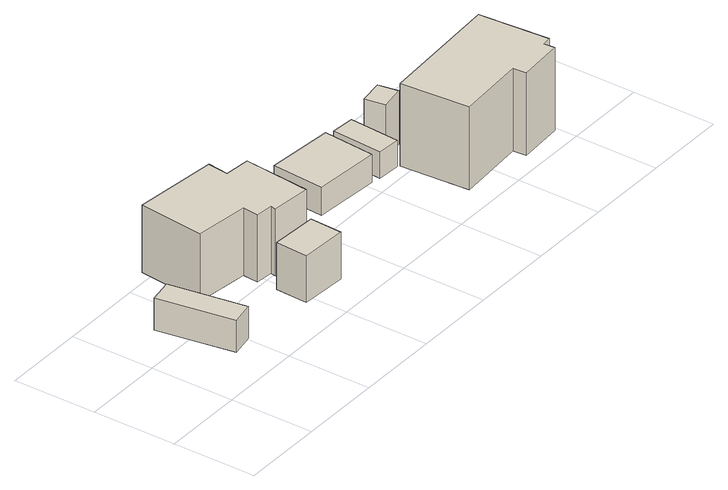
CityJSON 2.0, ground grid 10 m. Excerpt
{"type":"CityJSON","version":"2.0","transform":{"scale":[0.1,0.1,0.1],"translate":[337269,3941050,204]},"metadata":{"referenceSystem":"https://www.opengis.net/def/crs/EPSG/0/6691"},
"CityObjects":{
"building1":{"type":"Building","attributes":{"measuredHeight":4.3,"BuildingIDAttribute.prefecture":"14","BuildingIDAttribute.city":"14151","BuildingDetailAttribute.surveyYear":2015},"geometry":[{"type":"Solid","lod":"1","boundaries":[[[[0,1,2,3]],[[2,4,5,3]],[[1,6,4,2]],[[0,7,6,1]],[[3,5,7,0]],[[4,6,7,5]]]]}]},
"building2":{"type":"Building","attributes":{"usage":"411","measuredHeight":9.4,"storeysAboveGround":2,"BuildingIDAttribute.prefecture":"14","BuildingIDAttribute.city":"14151","BuildingDetailAttribute.totalFloorArea":187.03,"BuildingDetailAttribute.buildingFootprintArea":93.52,"BuildingDetailAttribute.buildingStructureType":"601","BuildingDetailAttribute.buildingStructureOrgType":"1","BuildingDetailAttribute.orgUsage":"10","BuildingDetailAttribute.surveyYear":2015},"geometry":[{"type":"Solid","lod":"1","boundaries":[[[[8,9,10,11,12,13,14,15,16,17]],[[16,18,19,17]],[[15,20,18,16]],[[14,21,20,15]],[[13,22,21,14]],[[12,23,22,13]],[[11,24,23,12]],[[10,25,24,11]],[[9,26,25,10]],[[8,27,26,9]],[[17,19,27,8]],[[18,20,21,22,23,24,25,26,27,19]]]]}]},
"building3":{"type":"Building","attributes":{"usage":"451","measuredHeight":6,"storeysAboveGround":1,"BuildingIDAttribute.prefecture":"14","BuildingIDAttribute.city":"14151","BuildingDetailAttribute.totalFloorArea":19.94,"BuildingDetailAttribute.buildingFootprintArea":19.94,"BuildingDetailAttribute.buildingStructureType":"610","BuildingDetailAttribute.buildingStructureOrgType":"2","BuildingDetailAttribute.orgUsage":"200","BuildingDetailAttribute.surveyYear":2015},"geometry":[{"type":"Solid","lod":"1","boundaries":[[[[28,29,30,31]],[[30,32,33,31]],[[29,34,32,30]],[[28,35,34,29]],[[31,33,35,28]],[[32,34,35,33]]]]}]},
"building4":{"type":"Building","attributes":{"usage":"411","measuredHeight":3.5,"storeysAboveGround":2,"BuildingIDAttribute.prefecture":"14","BuildingIDAttribute.city":"14151","BuildingDetailAttribute.totalFloorArea":82.42,"BuildingDetailAttribute.buildingFootprintArea":41.21,"BuildingDetailAttribute.buildingStructureType":"601","BuildingDetailAttribute.buildingStructureOrgType":"1","BuildingDetailAttribute.orgUsage":"10","BuildingDetailAttribute.surveyYear":2015},"geometry":[{"type":"Solid","lod":"1","boundaries":[[[[36,37,38,39]],[[38,40,41,39]],[[37,42,40,38]],[[36,43,42,37]],[[39,41,43,36]],[[40,42,43,41]]]]}]},
"building5":{"type":"Building","attributes":{"usage":"411","measuredHeight":3.4,"storeysAboveGround":2,"BuildingIDAttribute.prefecture":"14","BuildingIDAttribute.city":"14151","BuildingDetailAttribute.totalFloorArea":27.74,"BuildingDetailAttribute.buildingFootprintArea":13.87,"BuildingDetailAttribute.buildingStructureType":"601","BuildingDetailAttribute.buildingStructureOrgType":"1","BuildingDetailAttribute.orgUsage":"10","BuildingDetailAttribute.surveyYear":2015},"geometry":[{"type":"Solid","lod":"1","boundaries":[[[[44,45,46,47]],[[46,48,49,47]],[[45,50,48,46]],[[44,51,50,45]],[[47,49,51,44]],[[48,50,51,49]]]]}]},
"building6":{"type":"Building","attributes":{"measuredHeight":6.8,"BuildingIDAttribute.prefecture":"14","BuildingIDAttribute.city":"14151","BuildingDetailAttribute.surveyYear":2015},"geometry":[{"type":"Solid","lod":"1","boundaries":[[[[52,53,54,55]],[[54,56,57,55]],[[53,58,56,54]],[[52,59,58,53]],[[55,57,59,52]],[[56,58,59,57]]]]}]},
"building7":{"type":"Building","attributes":{"usage":"411","measuredHeight":11.7,"storeysAboveGround":2,"BuildingIDAttribute.prefecture":"14","BuildingIDAttribute.city":"14151","BuildingDetailAttribute.totalFloorArea":218.69,"BuildingDetailAttribute.buildingFootprintArea":109.34,"BuildingDetailAttribute.buildingStructureType":"601","BuildingDetailAttribute.buildingStructureOrgType":"1","BuildingDetailAttribute.orgUsage":"10","BuildingDetailAttribute.surveyYear":2015,"BuildingLandSlideRiskAttribute.description":"1","BuildingLandSlideRiskAttribute.areaType":"1"},"geometry":[{"type":"Solid","lod":"1","boundaries":[[[[60,61,62,63,64,65,66,67]],[[66,68,69,67]],[[65,70,68,66]],[[64,71,70,65]],[[63,72,71,64]],[[62,73,72,63]],[[61,74,73,62]],[[60,75,74,61]],[[67,69,75,60]],[[68,70,71,72,73,74,75,69]]]]}]}
},
"vertices":[
[49,14,49],[21,9,49],[5,101,49],[34,106,49],[5,101,88],[34,106,88],[21,9,88],[49,14,88],
[162,62,46],[163,68,46],[142,70,46],[144,89,46],[79,97,46],[88,176,46],[189,165,46],[186,140,46],[217,137,46],[209,57,46],[217,137,128],[209,57,128],[186,140,128],[189,165,128],[88,176,128],[79,97,128],[144,89,128],[142,70,128],[163,68,128],[162,62,128],
[150,52,40],[206,49,40],[204,10,40],[148,13,40],[204,10,97],[148,13,97],[206,49,97],[150,52,97],
[366,146,45],[361,84,45],[281,90,45],[286,153,45],[281,90,79],[286,153,79],[361,84,79],[366,146,79],
[401,139,47],[397,78,47],[369,80,47],[373,141,47],[369,80,79],[373,141,79],[397,78,79],[401,139,79],
[478,162,5],[482,138,5],[453,133,5],[449,158,5],[453,133,71],[449,158,71],[482,138,71],[478,162,71],
[447,111,8],[597,121,8],[603,36,8],[592,35,8],[593,22,8],[538,18,8],[537,34,8],[453,28,8],[537,34,109],[453,28,109],[538,18,109],[593,22,109],[592,35,109],[603,36,109],[597,121,109],[447,111,109]
]}
